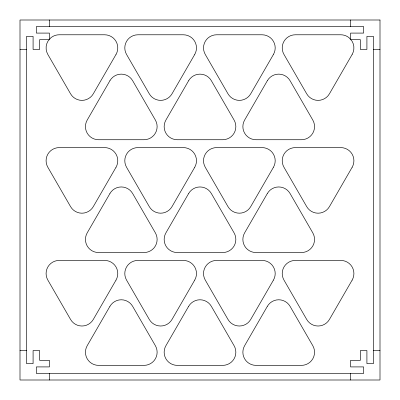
<?xml version="1.0" encoding="UTF-8"?>
<svg xmlns="http://www.w3.org/2000/svg" width="400" height="400" viewBox="0 0 400 400"><rect width="100%" height="100%" fill="white"/><g stroke="black" fill="none" stroke-linecap="round" stroke-linejoin="round"><path stroke-width="0.6" d="M49.04 39.635L39.635 39.635L39.635 49.455L33.09 49.455L33.09 36.365L26.545 36.365L26.545 363.635L33.09 363.635L33.09 350.545L39.635 350.545L39.635 360.365L49.455 360.365L49.455 366.91L36.365 366.91L36.365 373.455L363.635 373.455L363.635 366.91L350.545 366.91L350.545 360.365L360.365 360.365L360.365 350.545L366.91 350.545L366.91 363.635L373.455 363.635L373.455 36.365L366.91 36.365L366.91 49.455L360.365 49.455L360.365 39.635L350.96 39.635M20 49.455L26.545 49.455M373.455 49.455L380 49.455M20 350.545L26.545 350.545M373.455 350.545L380 350.545M350.545 20L350.545 26.545M350.545 39.17L350.545 33.09L363.635 33.09L363.635 26.545L36.365 26.545L36.365 33.09L49.455 33.09L49.455 39.17M350.545 373.455L350.545 380M49.455 20L49.455 26.545M49.455 373.455L49.455 380M116.015 54.46L93.295 93.815A13.12 13.12 0 0 1 70.57 93.815L47.85 54.46A13.12 13.12 0 0 1 47.85 41.34L50.78 37.85A13.12 13.12 0 0 1 59.21 34.78L104.655 34.78A13.12 13.12 0 0 1 116.015 54.46M109.925 80.695L87.205 120.05A13.12 13.12 0 0 0 98.565 139.73L144.01 139.73A13.12 13.12 0 0 0 155.37 120.05L132.65 80.695A13.12 13.12 0 0 0 109.925 80.695M116.015 167.28L93.295 206.635A13.12 13.12 0 0 1 70.57 206.635L47.85 167.28A13.12 13.12 0 0 1 59.21 147.6L104.655 147.6A13.12 13.12 0 0 1 116.015 167.28M109.925 193.515L87.205 232.87A13.12 13.12 0 0 0 98.565 252.55L144.01 252.55A13.12 13.12 0 0 0 155.37 232.87L132.65 193.515A13.12 13.12 0 0 0 109.925 193.515M194.725 54.46L172.005 93.815A13.12 13.12 0 0 1 149.285 93.815L126.56 54.46A13.12 13.12 0 0 1 137.92 34.78L183.365 34.78A13.12 13.12 0 0 1 194.725 54.46M188.64 80.695L165.915 120.05A13.12 13.12 0 0 0 177.28 139.73L222.72 139.73A13.12 13.12 0 0 0 234.085 120.05L211.36 80.695A13.12 13.12 0 0 0 188.64 80.695M116.015 280.1L93.295 319.455A13.12 13.12 0 0 1 70.57 319.455L47.85 280.1A13.12 13.12 0 0 1 59.21 260.42L104.655 260.42A13.12 13.12 0 0 1 116.015 280.1M109.925 306.335L87.205 345.69A13.12 13.12 0 0 0 98.565 365.37L144.01 365.37A13.12 13.12 0 0 0 155.37 345.69L132.65 306.335A13.12 13.12 0 0 0 109.925 306.335M194.725 167.28L172.005 206.635A13.12 13.12 0 0 1 149.285 206.635L126.56 167.28A13.12 13.12 0 0 1 137.92 147.6L183.365 147.6A13.12 13.12 0 0 1 194.725 167.28M188.64 193.515L165.915 232.87A13.12 13.12 0 0 0 177.28 252.55L222.72 252.55A13.12 13.12 0 0 0 234.085 232.87L211.36 193.515A13.12 13.12 0 0 0 188.64 193.515M273.44 54.46L250.715 93.815A13.12 13.12 0 0 1 227.995 93.815L205.275 54.46A13.12 13.12 0 0 1 216.635 34.78L262.08 34.78A13.12 13.12 0 0 1 273.44 54.46M267.35 80.695L244.63 120.05A13.12 13.12 0 0 0 255.99 139.73L301.435 139.73A13.12 13.12 0 0 0 312.795 120.05L290.075 80.695A13.12 13.12 0 0 0 267.35 80.695M194.725 280.1L172.005 319.455A13.12 13.12 0 0 1 149.285 319.455L126.56 280.1A13.12 13.12 0 0 1 137.92 260.42L183.365 260.42A13.12 13.12 0 0 1 194.725 280.1M188.64 306.335L165.915 345.69A13.12 13.12 0 0 0 177.28 365.37L222.72 365.37A13.12 13.12 0 0 0 234.085 345.69L211.36 306.335A13.12 13.12 0 0 0 188.64 306.335M273.44 167.28L250.715 206.635A13.12 13.12 0 0 1 227.995 206.635L205.275 167.28A13.12 13.12 0 0 1 216.635 147.6L262.08 147.6A13.12 13.12 0 0 1 273.44 167.28M267.35 193.515L244.63 232.87A13.12 13.12 0 0 0 255.99 252.55L301.435 252.55A13.12 13.12 0 0 0 312.795 232.87L290.075 193.515A13.12 13.12 0 0 0 267.35 193.515M352.15 54.46L329.43 93.815A13.12 13.12 0 0 1 306.705 93.815L283.985 54.46A13.12 13.12 0 0 1 295.345 34.78L340.79 34.78A13.12 13.12 0 0 1 349.22 37.85L352.15 41.34A13.12 13.12 0 0 1 352.15 54.46M273.44 280.1L250.715 319.455A13.12 13.12 0 0 1 227.995 319.455L205.275 280.1A13.12 13.12 0 0 1 216.635 260.42L262.08 260.42A13.12 13.12 0 0 1 273.44 280.1M267.35 306.335L244.63 345.69A13.12 13.12 0 0 0 255.99 365.37L301.435 365.37A13.12 13.12 0 0 0 312.795 345.69L290.075 306.335A13.12 13.12 0 0 0 267.35 306.335M352.15 167.28L329.43 206.635A13.12 13.12 0 0 1 306.705 206.635L283.985 167.28A13.12 13.12 0 0 1 295.345 147.6L340.79 147.6A13.12 13.12 0 0 1 352.15 167.28M352.15 280.1L329.43 319.455A13.12 13.12 0 0 1 306.705 319.455L283.985 280.1A13.12 13.12 0 0 1 295.345 260.42L340.79 260.42A13.12 13.12 0 0 1 352.15 280.1M380 20L20 20L20 380L380 380L380 20"/></g></svg>
